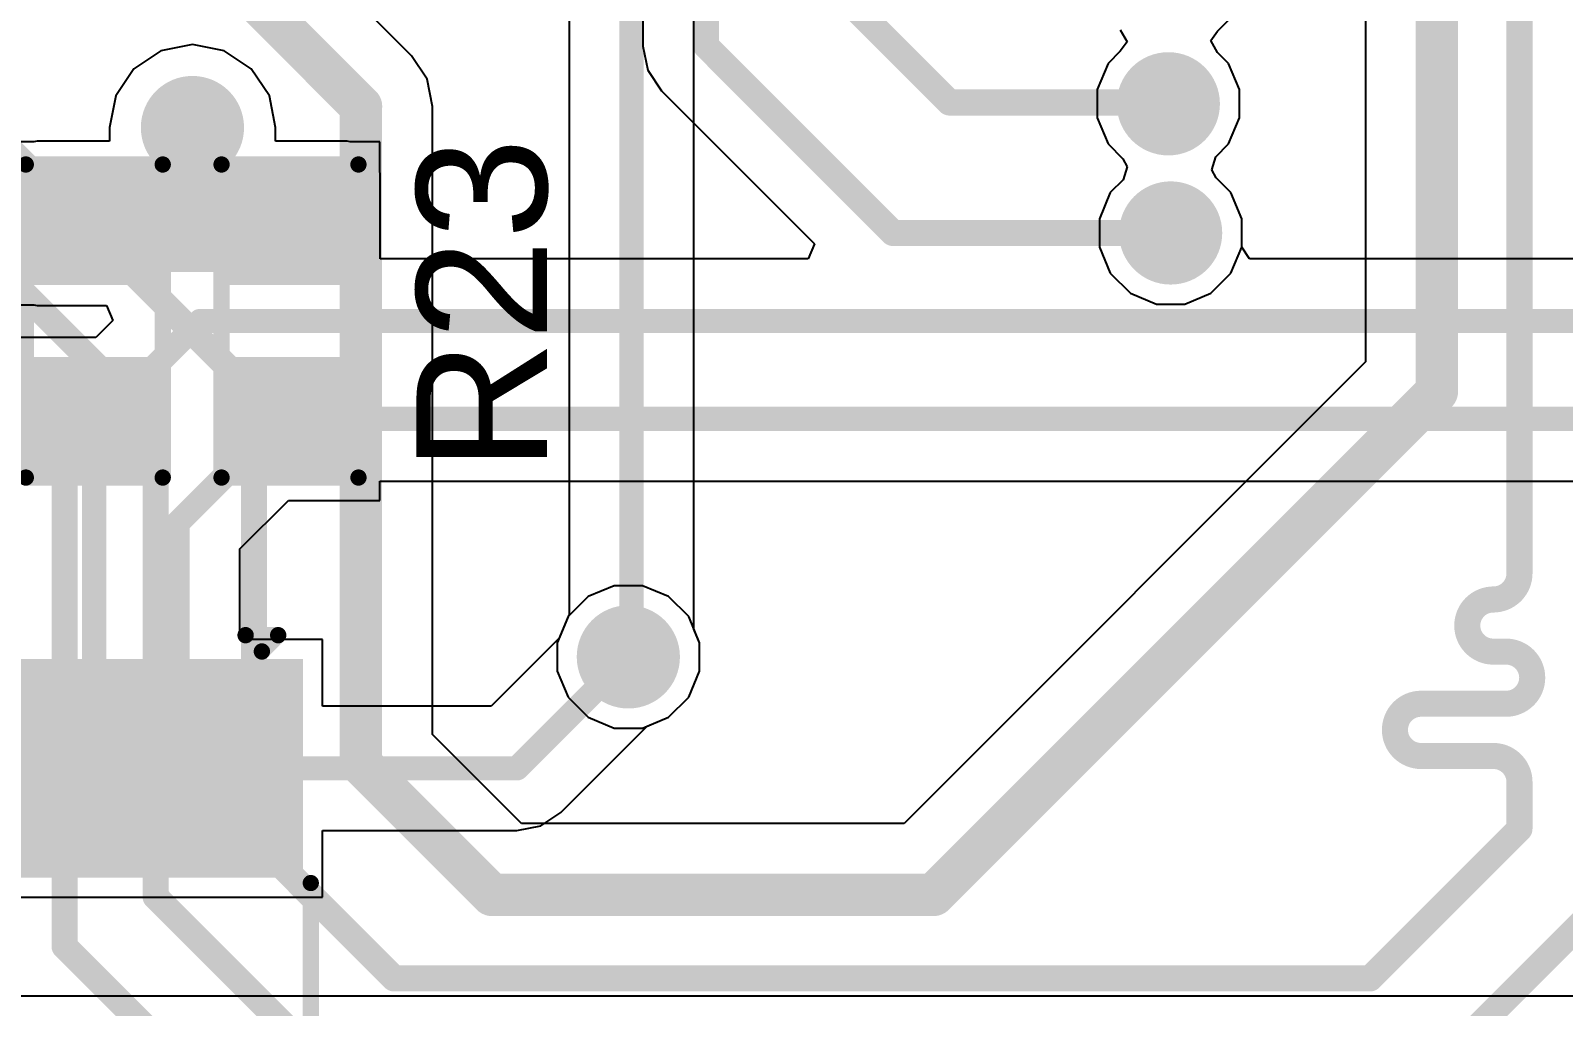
# Model space of a CAD drawing. Header units: millimetres. Extents: x 0 to 172, y 0 to 138.
# Drawn here: x 45.64 to 57.58, y 33.22 to 40.82 of the extents above; entities that cross this region are included whole.
import ezdxf

# ---------------------------------------------------------------- set-up
doc = ezdxf.new("R2010")
doc.units = ezdxf.units.MM
for name, color, linetype in [('BottomLayer', 5, 'Continuous'), ('BottomSolder', 6, 'Continuous'), ('TopLayer', 1, 'Continuous'), ('TopOverlay', 2, 'Continuous'), ('TopPaste', 8, 'Continuous'), ('TopSolder', 216, 'Continuous'), ('ViaHoleLayer', 16, 'Continuous')]:
    doc.layers.add(name, color=color, linetype=linetype)
doc.styles.add('Arial', font='', dxfattribs={"height": 0.2})
doc.styles.get('Arial').set_extended_font_data('Arial')

# ---------------------------------------------------------------- blocks, each defined once
blk = doc.blocks.new('24_TSSOP_11')
at = {"layer": 'TopLayer'}
for points in [[(-3.65, 3.8), (-2.15, 3.8), (-2.15, 3.35), (-3.65, 3.35)], [(2.15, 3.8), (3.65, 3.8), (3.65, 3.35), (2.15, 3.35)], [(-3.65, 3.15), (-2.15, 3.15), (-2.15, 2.7), (-3.65, 2.7)], [(2.15, 3.15), (3.65, 3.15), (3.65, 2.7), (2.15, 2.7)], [(-3.65, 2.5), (-2.15, 2.5), (-2.15, 2.05), (-3.65, 2.05)], [(2.15, 2.5), (3.65, 2.5), (3.65, 2.05), (2.15, 2.05)], [(-3.65, 1.85), (-2.15, 1.85), (-2.15, 1.4), (-3.65, 1.4)], [(2.15, 1.85), (3.65, 1.85), (3.65, 1.4), (2.15, 1.4)], [(-3.65, 1.2), (-2.15, 1.2), (-2.15, 0.75), (-3.65, 0.75)], [(2.15, 1.2), (3.65, 1.2), (3.65, 0.75), (2.15, 0.75)], [(-3.65, 0.55), (-2.15, 0.55), (-2.15, 0.1), (-3.65, 0.1)], [(2.15, 0.55), (3.65, 0.55), (3.65, 0.1), (2.15, 0.1)], [(-3.65, -0.1), (-2.15, -0.1), (-2.15, -0.55), (-3.65, -0.55)], [(2.15, -0.1), (3.65, -0.1), (3.65, -0.55), (2.15, -0.55)], [(-3.65, -0.75), (-2.15, -0.75), (-2.15, -1.2), (-3.65, -1.2)], [(2.15, -0.75), (3.65, -0.75), (3.65, -1.2), (2.15, -1.2)], [(-3.65, -1.4), (-2.15, -1.4), (-2.15, -1.85), (-3.65, -1.85)], [(2.15, -1.4), (3.65, -1.4), (3.65, -1.85), (2.15, -1.85)], [(-3.65, -2.05), (-2.15, -2.05), (-2.15, -2.5), (-3.65, -2.5)], [(2.15, -2.05), (3.65, -2.05), (3.65, -2.5), (2.15, -2.5)], [(-3.65, -2.7), (-2.15, -2.7), (-2.15, -3.15), (-3.65, -3.15)], [(2.15, -2.7), (3.65, -2.7), (3.65, -3.15), (2.15, -3.15)], [(-3.65, -3.35), (-2.15, -3.35), (-2.15, -3.8), (-3.65, -3.8)], [(2.15, -3.35), (3.65, -3.35), (3.65, -3.8), (2.15, -3.8)]]:
    blk.add_hatch(color=1, dxfattribs=at).paths.add_polyline_path(points)
at = {"layer": 'TopPaste'}
for points in [[(-3.65, 3.8), (-2.15, 3.8), (-2.15, 3.35), (-3.65, 3.35)], [(2.15, 3.8), (3.65, 3.8), (3.65, 3.35), (2.15, 3.35)], [(-3.65, 3.15), (-2.15, 3.15), (-2.15, 2.7), (-3.65, 2.7)], [(2.15, 3.15), (3.65, 3.15), (3.65, 2.7), (2.15, 2.7)], [(-3.65, 2.5), (-2.15, 2.5), (-2.15, 2.05), (-3.65, 2.05)], [(2.15, 2.5), (3.65, 2.5), (3.65, 2.05), (2.15, 2.05)], [(-3.65, 1.85), (-2.15, 1.85), (-2.15, 1.4), (-3.65, 1.4)], [(2.15, 1.85), (3.65, 1.85), (3.65, 1.4), (2.15, 1.4)], [(-3.65, 1.2), (-2.15, 1.2), (-2.15, 0.75), (-3.65, 0.75)], [(2.15, 1.2), (3.65, 1.2), (3.65, 0.75), (2.15, 0.75)], [(-3.65, 0.55), (-2.15, 0.55), (-2.15, 0.1), (-3.65, 0.1)], [(2.15, 0.55), (3.65, 0.55), (3.65, 0.1), (2.15, 0.1)], [(-3.65, -0.1), (-2.15, -0.1), (-2.15, -0.55), (-3.65, -0.55)], [(2.15, -0.1), (3.65, -0.1), (3.65, -0.55), (2.15, -0.55)], [(-3.65, -0.75), (-2.15, -0.75), (-2.15, -1.2), (-3.65, -1.2)], [(2.15, -0.75), (3.65, -0.75), (3.65, -1.2), (2.15, -1.2)], [(-3.65, -1.4), (-2.15, -1.4), (-2.15, -1.85), (-3.65, -1.85)], [(2.15, -1.4), (3.65, -1.4), (3.65, -1.85), (2.15, -1.85)], [(-3.65, -2.05), (-2.15, -2.05), (-2.15, -2.5), (-3.65, -2.5)], [(2.15, -2.05), (3.65, -2.05), (3.65, -2.5), (2.15, -2.5)], [(-3.65, -2.7), (-2.15, -2.7), (-2.15, -3.15), (-3.65, -3.15)], [(2.15, -2.7), (3.65, -2.7), (3.65, -3.15), (2.15, -3.15)], [(-3.65, -3.35), (-2.15, -3.35), (-2.15, -3.8), (-3.65, -3.8)], [(2.15, -3.35), (3.65, -3.35), (3.65, -3.8), (2.15, -3.8)]]:
    blk.add_hatch(color=8, dxfattribs=at).paths.add_polyline_path(points)
at = {"layer": 'TopSolder'}
for points in [[(-3.752, 3.902), (-2.048, 3.902), (-2.048, 3.248), (-3.752, 3.248)], [(2.048, 3.902), (3.752, 3.902), (3.752, 3.248), (2.048, 3.248)], [(-3.752, 3.252), (-2.048, 3.252), (-2.048, 2.598), (-3.752, 2.598)], [(2.048, 3.252), (3.752, 3.252), (3.752, 2.598), (2.048, 2.598)], [(-3.752, 2.602), (-2.048, 2.602), (-2.048, 1.948), (-3.752, 1.948)], [(2.048, 2.602), (3.752, 2.602), (3.752, 1.948), (2.048, 1.948)], [(-3.752, 1.952), (-2.048, 1.952), (-2.048, 1.298), (-3.752, 1.298)], [(2.048, 1.952), (3.752, 1.952), (3.752, 1.298), (2.048, 1.298)], [(-3.752, 1.302), (-2.048, 1.302), (-2.048, 0.648), (-3.752, 0.648)], [(2.048, 1.302), (3.752, 1.302), (3.752, 0.648), (2.048, 0.648)], [(-3.752, 0.652), (-2.048, 0.652), (-2.048, -0.002), (-3.752, -0.002)], [(2.048, 0.652), (3.752, 0.652), (3.752, -0.002), (2.048, -0.002)], [(-3.752, 0.002), (-2.048, 0.002), (-2.048, -0.652), (-3.752, -0.652)], [(2.048, 0.002), (3.752, 0.002), (3.752, -0.652), (2.048, -0.652)], [(-3.752, -0.648), (-2.048, -0.648), (-2.048, -1.302), (-3.752, -1.302)], [(2.048, -0.648), (3.752, -0.648), (3.752, -1.302), (2.048, -1.302)], [(-3.752, -1.298), (-2.048, -1.298), (-2.048, -1.952), (-3.752, -1.952)], [(2.048, -1.298), (3.752, -1.298), (3.752, -1.952), (2.048, -1.952)], [(-3.752, -1.948), (-2.048, -1.948), (-2.048, -2.602), (-3.752, -2.602)], [(2.048, -1.948), (3.752, -1.948), (3.752, -2.602), (2.048, -2.602)], [(-3.752, -2.598), (-2.048, -2.598), (-2.048, -3.252), (-3.752, -3.252)], [(2.048, -2.598), (3.752, -2.598), (3.752, -3.252), (2.048, -3.252)], [(-3.752, -3.248), (-2.048, -3.248), (-2.048, -3.902), (-3.752, -3.902)], [(2.048, -3.248), (3.752, -3.248), (3.752, -3.902), (2.048, -3.902)]]:
    blk.add_hatch(color=216, dxfattribs=at).paths.add_polyline_path(points)
at = {"layer": 'TopOverlay', "const_width": 0.127}
for points in [[(1.956, 3.962), (-2.007, 3.962)], [(-3.937, 3.454), (-3.937, 3.708)], [(-3.81, 3.581), (-3.937, 3.708)], [(-3.937, 3.454), (-3.81, 3.581)], [(1.956, -3.962), (-2.007, -3.962)]]:
    blk.add_lwpolyline(points, dxfattribs=at)
at = {"layer": 'TopOverlay', "const_width": 0.0635}
for points in [[(-2.038, 3.962, 1), (-1.975, 3.962, 1)], [(1.924, 3.962, 1), (1.988, 3.962, 1)], [(-3.969, 3.708, 1), (-3.905, 3.708, 1)], [(-3.969, 3.708, 1), (-3.905, 3.708, 1)], [(-3.842, 3.581, 1), (-3.778, 3.581, 1)], [(-3.842, 3.581, 1), (-3.778, 3.581, 1)], [(-3.969, 3.454, 1), (-3.905, 3.454, 1)], [(-3.969, 3.454, 1), (-3.905, 3.454, 1)], [(-2.038, -3.962, 1), (-1.975, -3.962, 1)], [(1.924, -3.962, 1), (1.988, -3.962, 1)]]:
    blk.add_lwpolyline(points, format="xyb", close=True, dxfattribs=at)
blk = doc.blocks.new('R___0603_204')
at = {"layer": 'TopLayer'}
for points in [[(-0.381, 0.4445), (-0.381, -0.4445), (-1.143, -0.4445), (-1.143, 0.4445)], [(1.143, 0.4445), (1.143, -0.4445), (0.381, -0.4445), (0.381, 0.4445)]]:
    blk.add_hatch(color=1, dxfattribs=at).paths.add_polyline_path(points)
at = {"layer": 'TopPaste'}
for points in [[(-0.381, 0.4445), (-0.381, -0.4445), (-1.143, -0.4445), (-1.143, 0.4445)], [(1.143, 0.4445), (1.143, -0.4445), (0.381, -0.4445), (0.381, 0.4445)]]:
    blk.add_hatch(color=8, dxfattribs=at).paths.add_polyline_path(points)
at = {"layer": 'TopSolder'}
for points in [[(-0.2794, 0.5461), (-0.2794, -0.5461), (-1.2446, -0.5461), (-1.2446, 0.5461)], [(1.2446, 0.5461), (1.2446, -0.5461), (0.2794, -0.5461), (0.2794, 0.5461)]]:
    blk.add_hatch(color=216, dxfattribs=at).paths.add_polyline_path(points)
at = {"layer": 'TopOverlay', "const_width": 0.127}
for points in [[(1.2192, 0.5334), (-1.2192, 0.5334)], [(-1.2192, -0.5334), (-1.2192, 0.5334)], [(1.2192, -0.5334), (1.2192, 0.5334)], [(1.2192, -0.5334), (-1.2192, -0.5334)]]:
    blk.add_lwpolyline(points, dxfattribs=at)
at = {"layer": 'TopOverlay', "const_width": 0.0635}
for points in [[(-1.25095, 0.5334, 1), (-1.18745, 0.5334, 1)], [(-1.25095, 0.5334, 1), (-1.18745, 0.5334, 1)], [(1.18745, 0.5334, 1), (1.25095, 0.5334, 1)], [(1.18745, 0.5334, 1), (1.25095, 0.5334, 1)], [(-1.25095, -0.5334, 1), (-1.18745, -0.5334, 1)], [(-1.25095, -0.5334, 1), (-1.18745, -0.5334, 1)], [(1.18745, -0.5334, 1), (1.25095, -0.5334, 1)], [(1.18745, -0.5334, 1), (1.25095, -0.5334, 1)]]:
    blk.add_lwpolyline(points, format="xyb", close=True, dxfattribs=at)
blk = doc.blocks.new('R___0603_205')
at = {"layer": 'TopLayer'}
for points in [[(-0.381, 0.4445), (-0.381, -0.4445), (-1.143, -0.4445), (-1.143, 0.4445)], [(1.143, 0.4445), (1.143, -0.4445), (0.381, -0.4445), (0.381, 0.4445)]]:
    blk.add_hatch(color=1, dxfattribs=at).paths.add_polyline_path(points)
at = {"layer": 'TopPaste'}
for points in [[(-0.381, 0.4445), (-0.381, -0.4445), (-1.143, -0.4445), (-1.143, 0.4445)], [(1.143, 0.4445), (1.143, -0.4445), (0.381, -0.4445), (0.381, 0.4445)]]:
    blk.add_hatch(color=8, dxfattribs=at).paths.add_polyline_path(points)
at = {"layer": 'TopSolder'}
for points in [[(-0.2794, 0.5461), (-0.2794, -0.5461), (-1.2446, -0.5461), (-1.2446, 0.5461)], [(1.2446, 0.5461), (1.2446, -0.5461), (0.2794, -0.5461), (0.2794, 0.5461)]]:
    blk.add_hatch(color=216, dxfattribs=at).paths.add_polyline_path(points)
at = {"layer": 'TopOverlay', "const_width": 0.127}
for points in [[(-1.2192, -0.5334), (-1.2192, 0.5334)], [(1.2192, 0.5334), (-1.2192, 0.5334)], [(1.2192, -0.5334), (1.2192, 0.5334)], [(1.2192, -0.5334), (-1.2192, -0.5334)]]:
    blk.add_lwpolyline(points, dxfattribs=at)
at = {"layer": 'TopOverlay', "const_width": 0.0635}
for points in [[(-1.25095, 0.5334, 1), (-1.18745, 0.5334, 1)], [(-1.25095, 0.5334, 1), (-1.18745, 0.5334, 1)], [(1.18745, 0.5334, 1), (1.25095, 0.5334, 1)], [(1.18745, 0.5334, 1), (1.25095, 0.5334, 1)], [(-1.25095, -0.5334, 1), (-1.18745, -0.5334, 1)], [(-1.25095, -0.5334, 1), (-1.18745, -0.5334, 1)], [(1.18745, -0.5334, 1), (1.25095, -0.5334, 1)], [(1.18745, -0.5334, 1), (1.25095, -0.5334, 1)]]:
    blk.add_lwpolyline(points, format="xyb", close=True, dxfattribs=at)

msp = doc.modelspace()

# ---------------------------------------------------------------- hatches: boundary and pattern name
at = {"layer": 'BottomLayer'}
h = msp.add_hatch(color=5, dxfattribs=at)
edge = h.paths.add_edge_path()
edge.add_arc((54.499, 40.249), 0.3, 0, 360)
h = msp.add_hatch(color=5, dxfattribs=at)
edge = h.paths.add_edge_path()
edge.add_arc((46.896, 40.064), 0.3, 0, 360)
h = msp.add_hatch(color=5, dxfattribs=at)
edge = h.paths.add_edge_path()
edge.add_arc((54.517, 39.243), 0.3, 0, 360)
h = msp.add_hatch(color=5, dxfattribs=at)
edge = h.paths.add_edge_path()
edge.add_arc((50.292, 35.941), 0.3, 0, 360)
at = {"layer": 'BottomSolder'}
h = msp.add_hatch(color=6, dxfattribs=at)
edge = h.paths.add_edge_path()
edge.add_arc((54.499, 40.249), 0.402, 0, 360)
h = msp.add_hatch(color=6, dxfattribs=at)
edge = h.paths.add_edge_path()
edge.add_arc((46.896, 40.064), 0.402, 0, 360)
h = msp.add_hatch(color=6, dxfattribs=at)
edge = h.paths.add_edge_path()
edge.add_arc((54.517, 39.243), 0.402, 0, 360)
h = msp.add_hatch(color=6, dxfattribs=at)
edge = h.paths.add_edge_path()
edge.add_arc((50.292, 35.941), 0.402, 0, 360)
at = {"layer": 'TopLayer'}
h = msp.add_hatch(color=1, dxfattribs=at)
edge = h.paths.add_edge_path()
edge.add_arc((54.499, 40.249), 0.3, 0, 360)
h = msp.add_hatch(color=1, dxfattribs=at)
edge = h.paths.add_edge_path()
edge.add_arc((46.896, 40.064), 0.3, 0, 360)
msp.add_hatch(color=1, dxfattribs=at).paths.add_polyline_path([(45.686, 38.938), (48.101, 38.938), (48.101, 39.7), (45.686, 39.7)])
h = msp.add_hatch(color=1, dxfattribs=at)
edge = h.paths.add_edge_path()
edge.add_arc((54.517, 39.243), 0.3, 0, 360)
h = msp.add_hatch(color=1, dxfattribs=at)
edge = h.paths.add_edge_path()
edge.add_arc((50.292, 35.941), 0.3, 0, 360)
at = {"layer": 'TopSolder'}
h = msp.add_hatch(color=216, dxfattribs=at)
edge = h.paths.add_edge_path()
edge.add_arc((54.499, 40.249), 0.402, 0, 360)
h = msp.add_hatch(color=216, dxfattribs=at)
edge = h.paths.add_edge_path()
edge.add_arc((46.896, 40.064), 0.402, 0, 360)
h = msp.add_hatch(color=216, dxfattribs=at)
edge = h.paths.add_edge_path()
edge.add_arc((54.517, 39.243), 0.402, 0, 360)
h = msp.add_hatch(color=216, dxfattribs=at)
edge = h.paths.add_edge_path()
edge.add_arc((50.292, 35.941), 0.402, 0, 360)
at = {"layer": 'ViaHoleLayer'}
h = msp.add_hatch(color=16, dxfattribs=at)
edge = h.paths.add_edge_path()
edge.add_arc((54.499, 40.249), 0.15, 0, 360)
h = msp.add_hatch(color=16, dxfattribs=at)
edge = h.paths.add_edge_path()
edge.add_arc((46.896, 40.064), 0.15, 0, 360)
h = msp.add_hatch(color=16, dxfattribs=at)
edge = h.paths.add_edge_path()
edge.add_arc((54.517, 39.243), 0.15, 0, 360)
h = msp.add_hatch(color=16, dxfattribs=at)
edge = h.paths.add_edge_path()
edge.add_arc((50.292, 35.941), 0.15, 0, 360)

# ---------------------------------------------------------------- linework, layer by layer
at = {"layer": 'BottomLayer'}
for p, q in [((50.802, 36.157), (50.802, 46.861)), ((56.034, 45.921), (56.034, 38.238)), ((48.603, 40.623), (47.15, 42.075)), ((49.832, 41.538), (49.832, 36.265)), ((54.883, 40.815), (54.978, 40.91)), ((54.125, 40.825), (54.178, 40.732)), ((54.178, 40.732), (54.125, 40.659)), ((54.829, 40.742), (54.883, 40.815)), ((54.883, 40.649), (54.829, 40.742)), ((48.724, 40.442), (48.603, 40.623)), ((54.125, 40.659), (54.029, 40.563)), ((54.968, 40.563), (54.883, 40.649)), ((54.029, 40.563), (53.945, 40.36)), ((55.053, 40.36), (54.968, 40.563)), ((48.766, 40.229), (48.724, 40.442)), ((53.945, 40.36), (53.945, 40.139)), ((55.053, 40.139), (55.053, 40.36)), ((48.766, 35.337), (48.766, 40.229)), ((53.945, 40.139), (54.029, 39.936)), ((54.968, 39.936), (55.053, 40.139)), ((54.029, 39.936), (54.145, 39.82)), ((54.868, 39.835), (54.968, 39.936)), ((54.145, 39.82), (54.178, 39.758)), ((54.837, 39.734), (54.868, 39.835)), ((54.148, 39.658), (54.047, 39.557)), ((54.178, 39.758), (54.148, 39.658)), ((54.871, 39.672), (54.837, 39.734)), ((54.987, 39.557), (54.871, 39.672)), ((54.047, 39.557), (53.963, 39.353)), ((55.071, 39.353), (54.987, 39.557)), ((53.963, 39.353), (53.963, 39.133)), ((55.071, 39.133), (55.071, 39.353)), ((53.963, 39.133), (54.047, 38.929)), ((54.987, 38.929), (55.071, 39.133)), ((54.047, 38.929), (54.203, 38.773)), ((54.831, 38.773), (54.987, 38.929)), ((54.203, 38.773), (54.407, 38.689)), ((54.627, 38.689), (54.831, 38.773)), ((54.407, 38.689), (54.627, 38.689)), ((56.034, 38.238), (52.44, 34.644)), ((49.822, 36.255), (49.738, 36.051)), ((49.832, 36.265), (49.822, 36.255)), ((50.846, 36.051), (50.802, 36.157)), ((49.738, 36.051), (49.738, 35.831)), ((50.846, 35.831), (50.846, 36.051)), ((49.738, 35.831), (49.822, 35.627)), ((50.762, 35.627), (50.846, 35.831)), ((49.822, 35.627), (49.978, 35.471)), ((50.606, 35.471), (50.762, 35.627)), ((49.978, 35.471), (50.182, 35.387)), ((50.402, 35.387), (50.606, 35.471)), ((50.182, 35.387), (50.402, 35.387)), ((49.46, 34.644), (48.766, 35.337)), ((52.44, 34.644), (49.46, 34.644)), ((103.734, 33.299), (31.064, 33.299))]:
    msp.add_line(p, q, dxfattribs=at)
for points, const_width in [([(50.317, 35.966), (50.317, 46.861)], 0.189), ([(57.235, 37.16), (57.235, 46.493)], 0.203), ([(56.591, 38.007), (56.591, 46.152)], 0.33), ([(46.757, 41.681), (48.209, 40.229)], 0.33), ([(44.398, 40.97), (47.375, 37.993)], 0.203), ([(48.209, 35.107), (48.209, 40.229)], 0.33), ([(44.882, 39.472), (46.609, 37.744)], 0.203), ([(44.516, 38.787), (45.9, 37.403)], 0.203), ([(47.375, 34.529), (47.375, 37.993)], 0.203), ([(52.671, 34.087), (56.591, 38.007)], 0.33), ([(46.609, 34.073), (46.609, 37.744)], 0.203), ([(45.9, 33.686), (45.9, 37.403)], 0.203), ([(57.235, 36.592), (57.235, 37.16)], 0.203), ([(57.031, 36.388), (57.031, 36.388)], 0.203), ([(57.031, 35.982), (57.131, 35.982)], 0.203), ([(50.292, 35.941), (50.317, 35.966)], 0.189), ([(56.468, 35.576), (57.131, 35.576)], 0.203), ([(48.209, 35.107), (49.229, 34.087)], 0.33), ([(56.468, 35.169), (57.031, 35.169)], 0.203), ([(57.235, 34.864), (57.235, 34.966)], 0.203), ([(57.235, 34.601), (57.235, 34.864)], 0.203), ([(47.375, 34.529), (48.467, 33.437)], 0.203), ([(56.071, 33.437), (57.235, 34.601)], 0.203), ([(46.609, 34.073), (47.891, 32.791)], 0.203), ([(49.229, 34.087), (52.671, 34.087)], 0.33), ([(56.642, 32.791), (57.937, 34.086)], 0.203), ([(45.9, 33.686), (47.456, 32.13)], 0.203), ([(48.467, 33.437), (56.071, 33.437)], 0.203)]:
    msp.add_lwpolyline(points, dxfattribs=dict(at, const_width=const_width))
for points, const_width in [([(48.127, 40.229, 1), (48.292, 40.229, 1)], 0.165), ([(48.127, 40.229, 1), (48.292, 40.229, 1)], 0.165), ([(47.324, 37.993, 1), (47.426, 37.993, 1)], 0.102), ([(47.324, 37.993, 1), (47.426, 37.993, 1)], 0.102), ([(56.509, 38.007, 1), (56.674, 38.007, 1)], 0.165), ([(56.509, 38.007, 1), (56.674, 38.007, 1)], 0.165), ([(46.558, 37.744, 1), (46.66, 37.744, 1)], 0.102), ([(46.558, 37.744, 1), (46.66, 37.744, 1)], 0.102), ([(45.849, 37.403, 1), (45.95, 37.403, 1)], 0.102), ([(45.849, 37.403, 1), (45.95, 37.403, 1)], 0.102), ([(57.184, 37.16, 1), (57.285, 37.16, 1)], 0.102), ([(57.184, 37.16, 1), (57.285, 37.16, 1)], 0.102), ([(57.184, 36.592, 1), (57.285, 36.592, 1)], 0.102), ([(57.184, 36.592, 1), (57.285, 36.592, 1)], 0.102), ([(56.98, 36.388, 1), (57.082, 36.388, 1)], 0.102), ([(56.981, 36.388, 1), (57.082, 36.388, 1)], 0.102), ([(56.981, 36.388, 1), (57.082, 36.388, 1)], 0.102), ([(56.98, 36.388, 1), (57.082, 36.388, 1)], 0.102), ([(56.98, 35.982, 1), (57.082, 35.982, 1)], 0.102), ([(56.98, 35.982, 1), (57.082, 35.982, 1)], 0.102), ([(57.08, 35.982, 1), (57.181, 35.982, 1)], 0.102), ([(57.08, 35.982, 1), (57.181, 35.982, 1)], 0.102), ([(50.245, 35.941, 1), (50.339, 35.941, 1)], 0.0946), ([(50.27, 35.966, 1), (50.365, 35.966, 1)], 0.0946), ([(50.27, 35.966, 1), (50.365, 35.966, 1)], 0.0946), ([(56.417, 35.576, 1), (56.518, 35.576, 1)], 0.102), ([(56.417, 35.576, 1), (56.518, 35.576, 1)], 0.102), ([(57.08, 35.576, 1), (57.181, 35.576, 1)], 0.102), ([(57.08, 35.576, 1), (57.181, 35.576, 1)], 0.102), ([(48.127, 35.107, 1), (48.292, 35.107, 1)], 0.165), ([(48.127, 35.107, 1), (48.292, 35.107, 1)], 0.165), ([(56.417, 35.169, 1), (56.518, 35.169, 1)], 0.102), ([(56.417, 35.169, 1), (56.518, 35.169, 1)], 0.102), ([(56.981, 35.169, 1), (57.082, 35.169, 1)], 0.102), ([(56.981, 35.169, 1), (57.082, 35.169, 1)], 0.102), ([(57.184, 34.966, 1), (57.285, 34.966, 1)], 0.102), ([(57.184, 34.966, 1), (57.285, 34.966, 1)], 0.102), ([(57.184, 34.864, 1), (57.285, 34.864, 1)], 0.102), ([(57.184, 34.864, 1), (57.285, 34.864, 1)], 0.102), ([(47.324, 34.529, 1), (47.426, 34.529, 1)], 0.102), ([(47.324, 34.529, 1), (47.426, 34.529, 1)], 0.102), ([(57.184, 34.601, 1), (57.285, 34.601, 1)], 0.102), ([(57.184, 34.601, 1), (57.285, 34.601, 1)], 0.102), ([(46.558, 34.073, 1), (46.66, 34.073, 1)], 0.102), ([(46.558, 34.073, 1), (46.66, 34.073, 1)], 0.102), ([(49.147, 34.087, 1), (49.312, 34.087, 1)], 0.165), ([(49.147, 34.087, 1), (49.312, 34.087, 1)], 0.165), ([(52.588, 34.087, 1), (52.753, 34.087, 1)], 0.165), ([(52.588, 34.087, 1), (52.753, 34.087, 1)], 0.165), ([(45.849, 33.686, 1), (45.95, 33.686, 1)], 0.102), ([(45.849, 33.686, 1), (45.95, 33.686, 1)], 0.102), ([(48.416, 33.437, 1), (48.518, 33.437, 1)], 0.102), ([(48.416, 33.437, 1), (48.518, 33.437, 1)], 0.102), ([(56.02, 33.437, 1), (56.122, 33.437, 1)], 0.102), ([(56.02, 33.437, 1), (56.122, 33.437, 1)], 0.102)]:
    msp.add_lwpolyline(points, format="xyb", close=True, dxfattribs=dict(at, const_width=const_width))
at = {"layer": 'BottomLayer', "const_width": 0.203}
for points in [[(57.235, 36.592, -0.414214), (57.031, 36.388)], [(57.031, 35.982, -1), (57.031, 36.388)], [(57.131, 35.982, -1), (57.131, 35.576)], [(56.468, 35.169, -1), (56.468, 35.576)], [(57.031, 35.169, -0.414214), (57.235, 34.966)]]:
    msp.add_lwpolyline(points, format="xyb", dxfattribs=at)
at = {"layer": 'TopLayer'}
for p, q in [((50.406, 44.864), (50.406, 40.699)), ((54.883, 40.815), (54.978, 40.91)), ((54.829, 40.742), (54.883, 40.815)), ((54.883, 40.649), (54.829, 40.742)), ((46.649, 40.662), (46.439, 40.522)), ((46.896, 40.711), (46.649, 40.662)), ((47.144, 40.662), (46.896, 40.711)), ((47.354, 40.522), (47.144, 40.662)), ((50.406, 40.699), (50.444, 40.51)), ((54.968, 40.563), (54.883, 40.649)), ((46.439, 40.522), (46.298, 40.312)), ((47.495, 40.312), (47.354, 40.522)), ((50.444, 40.51), (50.55, 40.351)), ((55.053, 40.36), (54.968, 40.563)), ((46.298, 40.312), (46.249, 40.064)), ((47.544, 40.064), (47.495, 40.312)), ((50.55, 40.351), (51.742, 39.159)), ((55.053, 40.139), (55.053, 40.36)), ((54.968, 39.936), (55.053, 40.139)), ((46.249, 40.064), (46.249, 39.959)), ((47.544, 39.959), (47.544, 40.064)), ((45.661, 39.954), (45.432, 39.954)), ((45.686, 39.959), (45.661, 39.954)), ((46.249, 39.959), (45.686, 39.959)), ((48.101, 39.959), (47.544, 39.959)), ((48.126, 39.954), (48.101, 39.959)), ((48.355, 39.954), (48.126, 39.954)), ((48.355, 39.725), (48.355, 39.954)), ((54.868, 39.835), (54.968, 39.936)), ((54.837, 39.734), (54.868, 39.835)), ((48.359, 39.7), (48.355, 39.725)), ((48.359, 39.042), (48.359, 39.7)), ((54.871, 39.672), (54.837, 39.734)), ((54.987, 39.557), (54.871, 39.672)), ((55.071, 39.353), (54.987, 39.557)), ((55.071, 39.133), (55.071, 39.353)), ((51.742, 39.159), (51.693, 39.042)), ((55.132, 39.042), (55.071, 39.133)), ((51.693, 39.042), (48.359, 39.042)), ((61.759, 39.042), (55.132, 39.042)), ((45.432, 38.684), (45.661, 38.684)), ((45.661, 38.684), (45.686, 38.679)), ((45.686, 38.679), (46.227, 38.679)), ((46.227, 38.679), (46.275, 38.562)), ((46.275, 38.562), (46.144, 38.43)), ((46.144, 38.43), (45.432, 38.43)), ((48.355, 37.16), (48.355, 37.31)), ((48.355, 37.31), (62.145, 37.31)), ((47.266, 36.783), (47.643, 37.16)), ((47.643, 37.16), (48.355, 37.16)), ((47.266, 36.077), (47.266, 36.783)), ((50.182, 36.495), (49.978, 36.411)), ((50.402, 36.495), (50.182, 36.495)), ((50.606, 36.411), (50.402, 36.495)), ((49.978, 36.411), (49.822, 36.255)), ((50.762, 36.255), (50.606, 36.411)), ((49.822, 36.255), (49.753, 36.088)), ((50.846, 36.051), (50.762, 36.255)), ((47.91, 36.077), (47.266, 36.077)), ((47.91, 35.558), (47.91, 36.077)), ((49.753, 36.088), (49.223, 35.558)), ((50.846, 35.831), (50.846, 36.051)), ((50.762, 35.627), (50.846, 35.831)), ((50.606, 35.471), (50.762, 35.627)), ((49.223, 35.558), (47.91, 35.558)), ((50.439, 35.402), (50.606, 35.471)), ((49.767, 34.73), (50.439, 35.402)), ((49.609, 34.625), (49.767, 34.73)), ((47.91, 34.069), (47.91, 34.588)), ((47.91, 34.588), (49.424, 34.588)), ((49.424, 34.588), (49.609, 34.625)), ((44.352, 34.069), (47.91, 34.069))]:
    msp.add_line(p, q, dxfattribs=at)
for points, const_width in [([(50.898, 40.699), (50.898, 45.923)], 0.203), ([(51.398, 41.654), (52.794, 40.259)], 0.203), ([(50.898, 40.699), (52.354, 39.243)], 0.203), ([(46.896, 39.379), (46.896, 40.064)], 0.508), ([(52.794, 40.259), (54.489, 40.259)], 0.203), ([(54.489, 40.259), (54.499, 40.249)], 0.203), ([(46.896, 39.379), (46.956, 39.319)], 0.508), ([(52.354, 39.243), (54.517, 39.243)], 0.203), ([(46.194, 37.795), (46.956, 38.557)], 0.189), ([(46.956, 38.557), (61.96, 38.557)], 0.189), ([(46.131, 37.795), (46.194, 37.795)], 0.189), ([(46.131, 35.073), (46.131, 37.795)], 0.189), ([(46.781, 36.984), (47.593, 37.795)], 0.189), ([(47.593, 37.795), (47.656, 37.795)], 0.189), ([(47.656, 37.795), (62.281, 37.795)], 0.189), ([(46.781, 35.073), (46.781, 36.984)], 0.189), ([(49.424, 35.073), (50.292, 35.941)], 0.189), ([(47.431, 35.073), (49.424, 35.073)], 0.189)]:
    msp.add_lwpolyline(points, dxfattribs=dict(at, const_width=const_width))
for points, const_width in [([(50.848, 40.699, 1), (50.949, 40.699, 1)], 0.102), ([(50.848, 40.699, 1), (50.949, 40.699, 1)], 0.102), ([(46.769, 40.064, 1), (47.023, 40.064, 1)], 0.254), ([(52.743, 40.259, 1), (52.844, 40.259, 1)], 0.102), ([(52.743, 40.259, 1), (52.844, 40.259, 1)], 0.102), ([(54.438, 40.259, 1), (54.54, 40.259, 1)], 0.102), ([(54.438, 40.259, 1), (54.54, 40.259, 1)], 0.102), ([(54.448, 40.249, 1), (54.55, 40.249, 1)], 0.102), ([(46.769, 39.379, 1), (47.023, 39.379, 1)], 0.254), ([(46.769, 39.379, 1), (47.023, 39.379, 1)], 0.254), ([(46.829, 39.319, 1), (47.083, 39.319, 1)], 0.254), ([(52.303, 39.243, 1), (52.405, 39.243, 1)], 0.102), ([(52.303, 39.243, 1), (52.405, 39.243, 1)], 0.102), ([(54.466, 39.243, 1), (54.568, 39.243, 1)], 0.102), ([(46.909, 38.557, 1), (47.004, 38.557, 1)], 0.0946), ([(46.909, 38.557, 1), (47.004, 38.557, 1)], 0.0946), ([(46.084, 37.795, 1), (46.178, 37.795, 1)], 0.0946), ([(46.084, 37.795, 1), (46.178, 37.795, 1)], 0.0946), ([(46.147, 37.795, 1), (46.242, 37.795, 1)], 0.0946), ([(46.147, 37.795, 1), (46.242, 37.795, 1)], 0.0946), ([(47.545, 37.795, 1), (47.64, 37.795, 1)], 0.0946), ([(47.545, 37.795, 1), (47.64, 37.795, 1)], 0.0946), ([(47.609, 37.795, 1), (47.703, 37.795, 1)], 0.0946), ([(47.609, 37.795, 1), (47.703, 37.795, 1)], 0.0946), ([(46.734, 36.984, 1), (46.828, 36.984, 1)], 0.0946), ([(46.734, 36.984, 1), (46.828, 36.984, 1)], 0.0946), ([(50.245, 35.941, 1), (50.339, 35.941, 1)], 0.0946), ([(46.084, 35.073, 1), (46.178, 35.073, 1)], 0.0946), ([(46.734, 35.073, 1), (46.828, 35.073, 1)], 0.0946), ([(47.384, 35.073, 1), (47.478, 35.073, 1)], 0.0946), ([(49.376, 35.073, 1), (49.471, 35.073, 1)], 0.0946), ([(49.376, 35.073, 1), (49.471, 35.073, 1)], 0.0946)]:
    msp.add_lwpolyline(points, format="xyb", close=True, dxfattribs=dict(at, const_width=const_width))

# ---------------------------------------------------------------- block references
at = {"rotation": 270}
for name, p in [('R___0603_204', (46.131, 38.557)), ('R___0603_205', (47.656, 38.557)), ('24_TSSOP_11', (43.856, 32.173))]:
    msp.add_blockref(name, p, dxfattribs=at)

# ---------------------------------------------------------------- texts
at = {"layer": 'TopOverlay', "style": 'Arial'}
msp.add_text('R23', height=1.016, rotation=90, dxfattribs=at).set_placement((49.657, 37.381))

doc.saveas('drawing.dxf')
